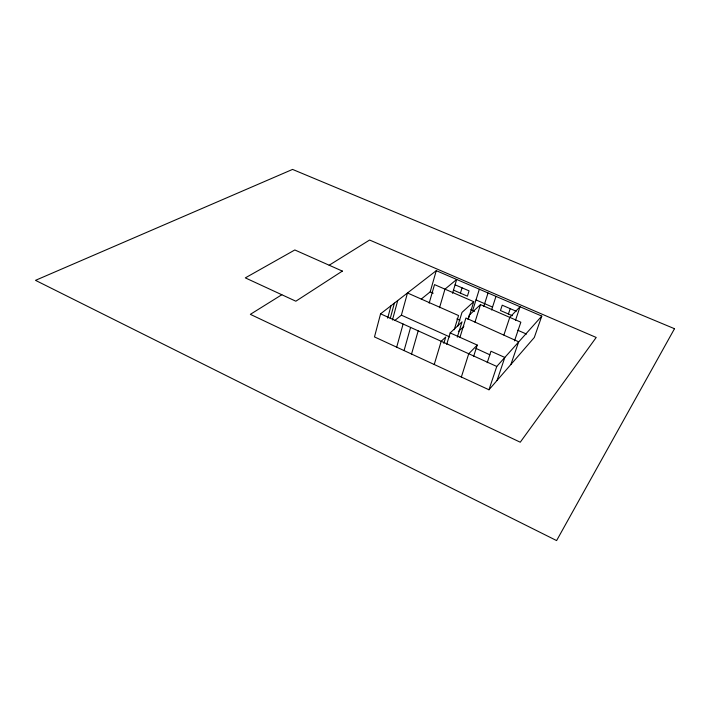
<?xml version="1.0" encoding="UTF-8"?>
<svg xmlns="http://www.w3.org/2000/svg" width="710" height="710" viewBox="0 0 710 710"><rect width="100%" height="100%" fill="white"/><g stroke="black" fill="none" stroke-linecap="round" stroke-linejoin="round"><path stroke-width="1.06" d="M380.578 313.82L374.489 336.922L488.968 389.772L534.302 337.49L541.783 316.101L436.268 270.67L380.578 313.82L496.769 366.449L541.783 316.101M387.678 318.16L390.997 305.744M390.225 318.559L394.378 303.126M392.452 319.988L397.724 300.534M394.875 320.432L401.39 315.16L407.487 292.973L458.553 315.551L454.222 329.733M396.686 347.163L403.102 324.017M404.07 350.571L410.584 327.416M411.551 354.033L418.181 330.851M421.279 299.061L430.198 291.854L436.268 270.67M429.177 303.143L434.52 284.603L473.756 301.688L468.609 318.231M439.525 307.714L444.975 289.156L456.681 279.456L452.545 293.292M434.236 364.505L441.203 341.279L445.729 337.055L443.83 343.347M460.435 293.15L462.05 287.825M446.696 344.359L450.167 332.919L462.024 321.852L457.311 337.152M457.79 326.13L461.997 312.409L473.756 301.688M459.903 337.498L465.929 318.009L518.655 341.803L510.898 364.478M467.943 319.331L469.257 315.107L480.492 304.617L520.847 322.189L514.501 340.88M472.709 310.492L479.339 289.219M474.954 322.207L480.492 304.617M461.358 377.028L468.733 353.757L477.253 345.078L450.167 332.919M483.732 306.551L488.045 292.964M473.579 356.544L477.253 345.078M491.604 309.986L495.979 296.381M487.202 362.712L490.974 351.237L504.819 357.45L497.062 380.436M508.431 313.998L510.206 308.655M503.896 334.996L509.771 317.37L520.057 306.747L515.469 320.379M488.968 389.772L496.769 366.449M458.349 331.588L463.852 326.378M281.817 294.739L250.355 314.344L520.253 442.215L596.214 337.454L369.608 240.033L329.174 265.229M455.083 284.808L469.053 290.851L467.411 296.177L453.495 290.133M516.232 311.264L502.21 305.193L500.461 310.536L512.434 315.737M476.011 299.913L492.536 307.093M430.198 291.854L433.215 293.177M470.766 309.64L474.617 311.326M517.741 330.23L526.509 334.073M456.858 318.905L459.903 320.254M401.39 315.16L449.732 336.93M475.931 348.397L489.918 354.822M674.5 328.703L556.604 540.585L35.5 280.344L292.555 169.415L674.5 328.703M342.353 271.087L295.839 301.209L245.314 277.876L294.827 249.964L342.353 271.087"/></g></svg>
